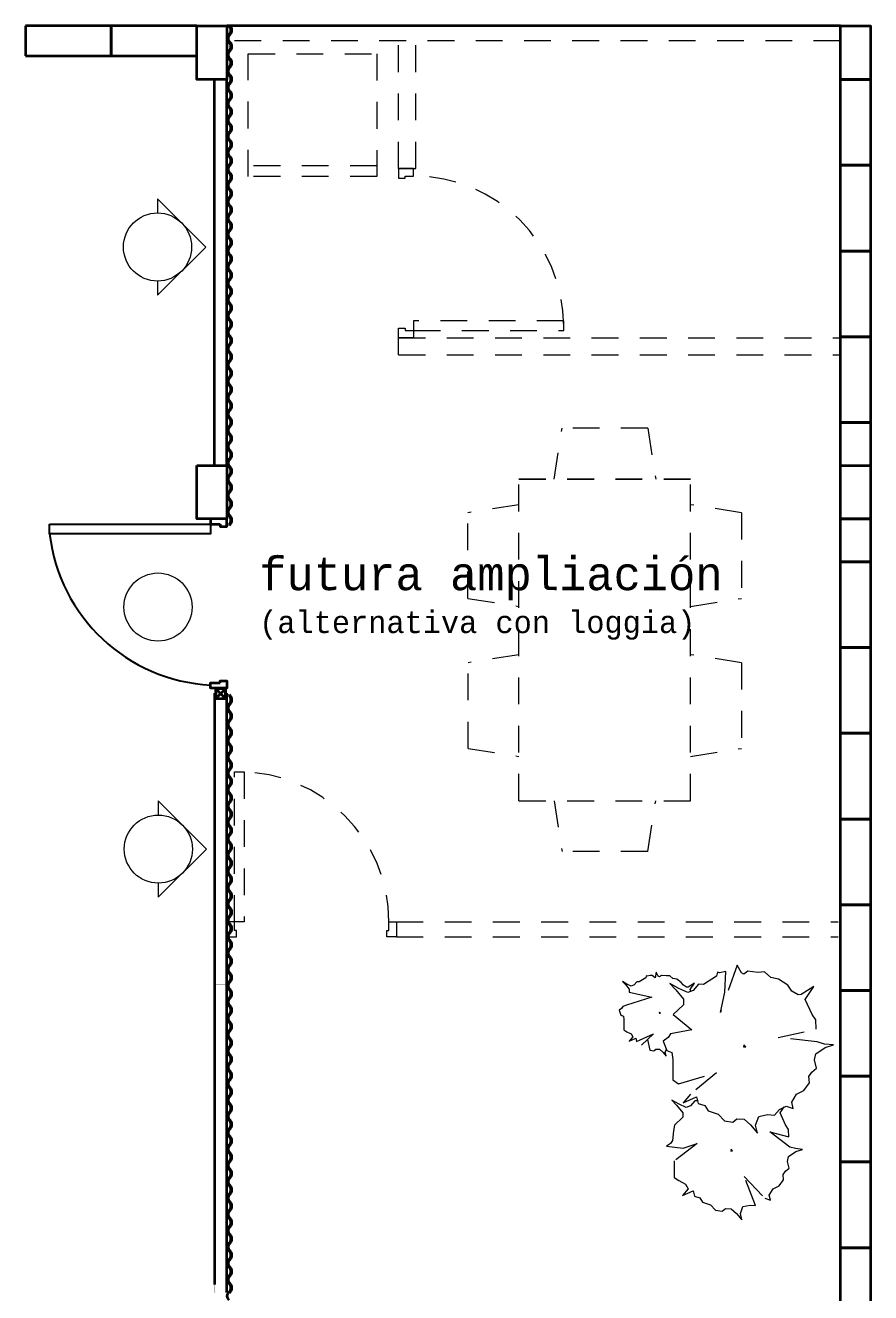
# Model space of a CAD drawing. Header units: metres. Extents: x -74.1 to 15, y -108.3 to -10.
# Drawn here: x -19.21 to -15.27, y -67.01 to -61.1 of the extents above; entities that cross this region are included whole.
import ezdxf

# ---------------------------------------------------------------- set-up
doc = ezdxf.new("R2010")
doc.units = ezdxf.units.M
doc.header["$LTSCALE"] = 5
doc.header["$MEASUREMENT"] = 0
doc.linetypes.add('HIDDEN', pattern=[0.375, 0.25, -0.125])
for name, color, linetype, lineweight in [('A-ANNO-SYMB', 3, 'Continuous', 18), ('A-DOOR-FULL', 4, 'Continuous', 25), ('A-FLOR-OVHD', 3, 'HIDDEN', 18), ('A-WALL-FULL', 7, 'Continuous', 35)]:
    doc.layers.add(name, color=color, linetype=linetype, lineweight=lineweight)
doc.styles.add('planta 2$0$COTAS', font='romans.shx', dxfattribs={"height": 0.07})

msp = doc.modelspace()

# ---------------------------------------------------------------- linework, layer by layer
at = {"layer": 'A-ANNO-SYMB'}
for p, q in [((-18.5982, -61.9074), (-18.3735, -62.1321)), ((-18.5982, -61.9074), (-18.5982, -61.9732)), ((-18.5982, -62.3567), (-18.3735, -62.1321)), ((-18.5982, -62.2909), (-18.5982, -62.3567)), ((-18.5947, -64.7165), (-18.5947, -64.7823)), ((-18.5947, -64.7165), (-18.37, -64.9411)), ((-18.5947, -65.1658), (-18.37, -64.9411)), ((-18.5947, -65.1), (-18.5947, -65.1658))]:
    msp.add_line(p, q, dxfattribs=at)
for centre in [(-18.5982, -62.1321), (-18.5962, -63.8119), (-18.5947, -64.9411)]:
    msp.add_circle(centre, 0.1589, dxfattribs=at)
at = {"layer": 'A-DOOR-FULL'}
msp.add_lwpolyline([(-19.1016, -63.4259), (-18.3516, -63.4259), (-18.3516, -63.4709), (-19.1016, -63.4709)], close=True, dxfattribs=at)
msp.add_arc((-18.3085, -63.3786), 0.7984, 186.63627, 266.90667, dxfattribs=at)
at = {"layer": 'A-FLOR-OVHD', "ltscale": 0.1}
for p, q in [((-15.4146, -61.1709), (-18.2746, -61.1709)), ((-17.4745, -61.7659), (-17.4745, -61.1709)), ((-17.3945, -61.7659), (-17.3945, -61.1709)), ((-17.5755, -61.7539), (-18.1755, -61.7539)), ((-17.4745, -61.7659), (-17.3945, -61.7659)), ((-16.7045, -62.4759), (-17.4045, -62.4759)), ((-17.4045, -62.4759), (-17.4045, -62.5209)), ((-16.7045, -62.5209), (-16.7045, -62.4759)), ((-17.4745, -62.5559), (-15.4146, -62.5559)), ((-17.4745, -62.6359), (-17.4745, -62.5559)), ((-17.4045, -62.5209), (-16.7045, -62.5209)), ((-17.4745, -62.6359), (-15.4146, -62.6359)), ((-16.7497, -63.2154), (-16.7126, -62.9778)), ((-16.3126, -62.9778), (-16.7126, -62.9778)), ((-16.3126, -62.9778), (-16.2755, -63.2154)), ((-16.9133, -63.2154), (-16.1133, -63.2154)), ((-16.1133, -63.2154), (-16.9133, -63.2154)), ((-16.9133, -64.7154), (-16.9133, -63.2154)), ((-16.1133, -64.7154), (-16.1133, -63.2154)), ((-16.9133, -63.3346), (-17.1509, -63.3717)), ((-17.1509, -63.7717), (-17.1509, -63.3717)), ((-15.8758, -63.3717), (-16.1134, -63.3346)), ((-15.8758, -63.3717), (-15.8758, -63.7717)), ((-17.1509, -63.7717), (-16.9133, -63.8089)), ((-16.1134, -63.8089), (-15.8758, -63.7717)), ((-16.9133, -64.0346), (-17.1508, -64.0717)), ((-17.1508, -64.4717), (-17.1508, -64.0717)), ((-15.8758, -64.0717), (-16.1133, -64.0346)), ((-15.8758, -64.0717), (-15.8758, -64.4717)), ((-17.1508, -64.4717), (-16.9133, -64.5089)), ((-16.1133, -64.5089), (-15.8758, -64.4717)), ((-18.2396, -65.2809), (-18.2396, -64.5809)), ((-18.2396, -64.5809), (-18.1946, -64.5809)), ((-18.1946, -64.5809), (-18.1946, -65.2809)), ((-16.9133, -64.7154), (-16.1133, -64.7154)), ((-16.7497, -64.7154), (-16.7126, -64.953)), ((-16.3126, -64.953), (-16.2755, -64.7154)), ((-16.3126, -64.953), (-16.7126, -64.953)), ((-18.1946, -65.2809), (-18.2396, -65.2809)), ((-17.4846, -65.2809), (-15.4246, -65.2809)), ((-17.4846, -65.3509), (-15.4246, -65.3509))]:
    msp.add_line(p, q, dxfattribs=at)
for points in [[(-17.5755, -61.8039), (-18.1755, -61.8039), (-18.1755, -61.2302), (-17.5755, -61.2302)], [(-17.4045, -61.7659), (-17.4745, -61.7659), (-17.4745, -61.8109), (-17.4445, -61.8109), (-17.4445, -61.8009), (-17.4045, -61.8009)], [(-17.4045, -62.5559), (-17.4745, -62.5559), (-17.4745, -62.5109), (-17.4445, -62.5109), (-17.4445, -62.5209), (-17.4045, -62.5209)], [(-18.2746, -65.2809), (-18.2746, -65.3509), (-18.2296, -65.3509), (-18.2296, -65.3209), (-18.2396, -65.3209), (-18.2396, -65.2809)], [(-17.4846, -65.2809), (-17.4846, -65.3509), (-17.5296, -65.3509), (-17.5296, -65.3209), (-17.5196, -65.3209), (-17.5196, -65.2809)], [(-16.148, -66.1248), (-16.0856, -66.0962), (-16.078, -66.1279), (-16.0474, -66.1376), (-16.031, -66.1618), (-15.9838, -66.1781), (-15.9543, -66.209), (-15.9157, -66.2149), (-15.898, -66.2002), (-15.8637, -66.2009), (-15.8334, -66.2283), (-15.8018, -66.2663), (-15.81, -66.2293), (-15.7956, -66.1881), (-15.7539, -66.1797), (-15.7218, -66.1822), (-15.6982, -66.1567), (-15.6673, -66.1398), (-15.6353, -66.1512), (-15.6415, -66.1212), (-15.6191, -66.0851), (-15.5846, -66.0681), (-15.5586, -66.0318), (-15.5611, -66.0018), (-15.5477, -65.9818), (-15.5256, -65.9634), (-15.5353, -65.9248), (-15.5291, -65.8962), (-15.4863, -65.8665), (-15.4475, -65.8547), (-15.4883, -65.8506), (-15.5225, -65.8411), (-15.7052, -65.8201), (-15.5275, -65.781), (-15.5291, -65.7385), (-15.547, -65.7125), (-15.5789, -65.6426), (-15.5387, -65.5829), (-15.5976, -65.6202), (-15.6122, -65.6206), (-15.6412, -65.6038), (-15.6605, -65.5761), (-15.7032, -65.5473), (-15.7396, -65.5396), (-15.7684, -65.5139), (-15.7998, -65.5167), (-15.8457, -65.511), (-15.8649, -65.524), (-15.8765, -65.5191), (-15.8957, -65.4825), (-15.9742, -65.704), (-15.9527, -65.608), (-15.9494, -65.5125), (-15.9779, -65.5187), (-15.9881, -65.5155), (-15.992, -65.5334), (-16.0531, -65.5725), (-16.0764, -65.5715), (-16.1009, -65.6006), (-16.1265, -65.6102), (-16.1679, -65.5921), (-16.2099, -65.5686), (-16.1818, -65.5978), (-16.1459, -65.641), (-16.1463, -65.6676), (-16.1943, -65.7134), (-16.108, -65.7848), (-16.2064, -65.8024), (-16.2176, -65.8204), (-16.2412, -65.8371), (-16.2235, -65.8809), (-16.2003, -65.8908), (-16.1964, -65.9225), (-16.1954, -66.0182), (-16.1687, -66.0368), (-15.9918, -65.9844), (-16.1139, -66.0847)], [(-16.2594, -65.7069), (-16.2539, -65.7067), (-16.2582, -65.7015)], [(-15.8665, -65.8643), (-15.8555, -65.864), (-15.8642, -65.8536)], [(-15.9259, -66.3497), (-15.9172, -66.3494), (-15.9241, -66.3411)]]:
    msp.add_lwpolyline(points, close=True, dxfattribs=at)
for points in [[(-16.1118, -65.6043), (-16.1156, -65.5961), (-16.0955, -65.5662), (-16.1249, -65.5848), (-16.1322, -65.5851), (-16.1467, -65.5767), (-16.1564, -65.5628), (-16.1777, -65.5484), (-16.1959, -65.5445), (-16.2103, -65.5317), (-16.2261, -65.5331), (-16.249, -65.5303), (-16.2586, -65.5368), (-16.2644, -65.5343), (-16.274, -65.516), (-16.2787, -65.5418), (-16.2917, -65.5307), (-16.3008, -65.531), (-16.3151, -65.5341), (-16.3202, -65.5325), (-16.3221, -65.5414), (-16.3527, -65.561), (-16.3643, -65.5605), (-16.3766, -65.575), (-16.3894, -65.5799), (-16.4101, -65.5708), (-16.4311, -65.559), (-16.417, -65.5736), (-16.3991, -65.5952), (-16.3993, -65.6085), (-16.2941, -65.6314), (-16.4118, -65.6686), (-16.4294, -65.6759), (-16.4349, -65.685), (-16.4467, -65.6933), (-16.4379, -65.7152), (-16.4263, -65.7201), (-16.4243, -65.736), (-16.4239, -65.7838), (-16.4105, -65.7932), (-16.3909, -65.8032), (-16.3831, -65.8171), (-16.4001, -65.8371), (-16.3689, -65.8229), (-16.3651, -65.8387), (-16.2856, -65.8025), (-16.3416, -65.8557), (-16.3136, -65.8291), (-16.3033, -65.8793), (-16.284, -65.8822), (-16.2751, -65.8748), (-16.258, -65.8752), (-16.2428, -65.8889), (-16.227, -65.9079), (-16.2312, -65.8894), (-16.2257, -65.8737)], [(-16.0784, -66.1161), (-16.0939, -66.1154), (-16.1134, -66.1387), (-16.134, -66.1464), (-16.1671, -66.1319), (-16.2007, -66.1131), (-16.1782, -66.1365), (-16.1495, -66.171), (-16.1498, -66.1923), (-16.1882, -66.2289), (-16.1926, -66.256), (-16.1979, -66.3001), (-16.2069, -66.3146), (-16.2257, -66.3279), (-16.147, -66.3368), (-16.0825, -66.3147), (-16.1898, -66.3962), (-16.1891, -66.4728), (-16.1677, -66.4877), (-16.1364, -66.5037), (-16.1239, -66.526), (-16.1511, -66.558), (-16.1012, -66.5352), (-16.0951, -66.5605), (-16.0707, -66.5683), (-16.0575, -66.5877), (-16.0198, -66.6007), (-15.9962, -66.6255), (-15.9653, -66.6302), (-15.9511, -66.6184), (-15.9237, -66.6189), (-15.8995, -66.6408), (-15.8742, -66.6712), (-15.8808, -66.6417), (-15.8693, -66.6087), (-15.8359, -66.602), (-15.8102, -66.604), (-15.8638, -66.4687), (-15.7666, -66.57), (-15.741, -66.5792), (-15.746, -66.5552), (-15.7281, -66.5263), (-15.7004, -66.5127), (-15.6796, -66.4837), (-15.6816, -66.4596), (-15.6709, -66.4437), (-15.6532, -66.429), (-15.661, -66.398), (-15.656, -66.3752), (-15.6218, -66.3514), (-15.5908, -66.342), (-15.6234, -66.3387), (-15.6507, -66.3311), (-15.7437, -66.2609), (-15.6548, -66.283), (-15.6561, -66.249), (-15.6704, -66.2282), (-15.6959, -66.1723), (-15.6768, -66.1439)]]:
    msp.add_lwpolyline(points, dxfattribs=at)
for centre, start in [((-17.4045, -62.5009), 360), ((-18.2196, -65.2809), 0)]:
    msp.add_arc(centre, 0.7, start, 90, dxfattribs=at)
at = {"layer": 'A-WALL-FULL'}
for p, q in [((-18.8146, -61.1009), (-19.2146, -61.1009)), ((-19.2146, -61.1009), (-19.2146, -61.2409)), ((-18.8146, -61.2409), (-18.8146, -61.1009)), ((-18.4146, -61.1009), (-18.8146, -61.1009)), ((-18.8146, -61.1009), (-18.8146, -61.2409)), ((-18.4146, -61.2409), (-18.4146, -61.1009)), ((-15.4146, -61.1009), (-18.2746, -61.1009)), ((-18.2655, -61.1018), (-18.2623, -61.0979)), ((-19.2146, -61.2409), (-18.8146, -61.2409)), ((-18.8146, -61.2409), (-18.4146, -61.2409)), ((-18.3335, -63.1492), (-18.3335, -61.3509)), ((-18.2745, -63.1492), (-18.2745, -61.3492)), ((-15.4137, -61.3509), (-15.2737, -61.3509)), ((-15.4137, -61.7509), (-15.4137, -61.3509)), ((-15.4137, -61.7509), (-15.4137, -61.3509)), ((-15.2737, -61.3509), (-15.2737, -61.7509)), ((-15.2737, -61.3509), (-15.2737, -61.7509)), ((-18.2655, -61.7876), (-18.2623, -61.7837)), ((-15.4137, -61.7509), (-15.2737, -61.7509)), ((-15.2737, -61.7509), (-15.4137, -61.7509)), ((-15.4137, -61.7509), (-15.2737, -61.7509)), ((-15.2737, -61.7509), (-15.4137, -61.7509)), ((-15.4137, -62.1509), (-15.4137, -61.7509)), ((-15.4137, -62.1509), (-15.4137, -61.7509)), ((-15.2737, -61.7509), (-15.2737, -62.1509)), ((-15.2737, -61.7509), (-15.2737, -62.1509)), ((-15.4137, -62.1509), (-15.2737, -62.1509)), ((-15.2737, -62.1509), (-15.4137, -62.1509)), ((-15.4137, -62.1509), (-15.2737, -62.1509)), ((-15.2737, -62.1509), (-15.4137, -62.1509)), ((-15.4137, -62.5509), (-15.4137, -62.1509)), ((-15.4137, -62.5509), (-15.4137, -62.1509)), ((-15.2737, -62.1509), (-15.2737, -62.5509)), ((-15.2737, -62.1509), (-15.2737, -62.5509)), ((-18.2655, -62.2067), (-18.2623, -62.2105)), ((-18.2655, -62.3208), (-18.2623, -62.317)), ((-15.4137, -62.5509), (-15.2737, -62.5509)), ((-15.2737, -62.5509), (-15.4137, -62.5509)), ((-15.4137, -62.5509), (-15.2737, -62.5509)), ((-15.2737, -62.5509), (-15.4137, -62.5509)), ((-15.4137, -62.9509), (-15.4137, -62.5509)), ((-15.4137, -62.9509), (-15.4137, -62.5509)), ((-15.2737, -62.5509), (-15.2737, -62.9509)), ((-15.2737, -62.5509), (-15.2737, -62.9509)), ((-18.2655, -62.8925), (-18.2623, -62.8963)), ((-15.2737, -62.9509), (-15.4137, -62.9509)), ((-15.4137, -62.9509), (-15.2737, -62.9509)), ((-15.2737, -62.9509), (-15.4137, -62.9509)), ((-15.4137, -63.1509), (-15.4137, -62.9509)), ((-15.2737, -62.9509), (-15.2737, -63.1509)), ((-18.2655, -63.4257), (-18.2623, -63.4296)), ((-15.4146, -63.4009), (-15.2746, -63.4009)), ((-15.4146, -63.6009), (-15.4146, -63.4009)), ((-15.2746, -63.4009), (-15.2746, -63.6009)), ((-15.2746, -63.6009), (-15.4146, -63.6009)), ((-15.4146, -63.6009), (-15.2746, -63.6009)), ((-15.4146, -64.0009), (-15.4146, -63.6009)), ((-15.4146, -63.6009), (-15.2746, -63.6009)), ((-15.4146, -64.0009), (-15.4146, -63.6009)), ((-15.2746, -63.6009), (-15.2746, -64.0009)), ((-15.2746, -63.6009), (-15.2746, -64.0009)), ((-15.4146, -64.0009), (-15.2746, -64.0009)), ((-15.4146, -64.4009), (-15.4146, -64.0009)), ((-15.2746, -64.0009), (-15.4146, -64.0009)), ((-15.2746, -64.0009), (-15.4146, -64.0009)), ((-15.4146, -64.0009), (-15.2746, -64.0009)), ((-15.4146, -64.4009), (-15.4146, -64.0009)), ((-15.2746, -64.0009), (-15.2746, -64.4009)), ((-15.2746, -64.0009), (-15.2746, -64.4009)), ((-18.3267, -64.194), (-18.2817, -64.2379)), ((-18.3267, -64.239), (-18.2817, -64.194)), ((-18.333, -64.2132), (-18.3326, -66.9729)), ((-18.2746, -67.0092), (-18.2751, -64.2132)), ((-18.2655, -64.2258), (-18.2623, -64.222)), ((-15.4146, -64.4009), (-15.2746, -64.4009)), ((-15.4146, -64.8009), (-15.4146, -64.4009)), ((-15.2746, -64.4009), (-15.4146, -64.4009)), ((-15.2746, -64.4009), (-15.4146, -64.4009)), ((-15.4146, -64.4009), (-15.2746, -64.4009)), ((-15.4146, -64.8009), (-15.4146, -64.4009)), ((-15.2746, -64.4009), (-15.2746, -64.8009)), ((-15.2746, -64.4009), (-15.2746, -64.8009)), ((-15.4146, -64.8009), (-15.2746, -64.8009)), ((-15.4146, -65.2009), (-15.4146, -64.8009)), ((-15.2746, -64.8009), (-15.4146, -64.8009)), ((-15.2746, -64.8009), (-15.4146, -64.8009)), ((-15.4146, -64.8009), (-15.2746, -64.8009)), ((-15.4146, -65.2009), (-15.4146, -64.8009)), ((-15.2746, -64.8009), (-15.2746, -65.2009)), ((-15.2746, -64.8009), (-15.2746, -65.2009)), ((-18.2655, -65.2164), (-18.2623, -65.2126)), ((-15.4146, -65.2009), (-15.2746, -65.2009)), ((-15.4146, -65.6009), (-15.4146, -65.2009)), ((-15.2746, -65.2009), (-15.4146, -65.2009)), ((-15.2746, -65.2009), (-15.4146, -65.2009)), ((-15.4146, -65.2009), (-15.2746, -65.2009)), ((-15.4146, -65.6009), (-15.4146, -65.2009)), ((-15.2746, -65.2009), (-15.2746, -65.6009)), ((-15.2746, -65.2009), (-15.2746, -65.6009)), ((-18.2655, -65.3307), (-18.2623, -65.3346)), ((-15.4146, -65.6009), (-15.2746, -65.6009)), ((-15.4146, -66.0009), (-15.4146, -65.6009)), ((-15.2746, -65.6009), (-15.4146, -65.6009)), ((-15.2746, -65.6009), (-15.4146, -65.6009)), ((-15.4146, -65.6009), (-15.2746, -65.6009)), ((-15.4146, -66.0009), (-15.4146, -65.6009)), ((-15.2746, -65.6009), (-15.2746, -66.0009)), ((-15.2746, -65.6009), (-15.2746, -66.0009)), ((-15.4146, -66.0009), (-15.2746, -66.0009)), ((-15.4146, -66.4009), (-15.4146, -66.0009)), ((-15.2746, -66.0009), (-15.4146, -66.0009)), ((-15.2746, -66.0009), (-15.4146, -66.0009)), ((-15.4146, -66.0009), (-15.2746, -66.0009)), ((-15.4146, -66.4009), (-15.4146, -66.0009)), ((-15.2746, -66.0009), (-15.2746, -66.4009)), ((-15.2746, -66.0009), (-15.2746, -66.4009)), ((-18.2655, -66.0546), (-18.2623, -66.0508)), ((-18.2655, -66.3213), (-18.2623, -66.3252)), ((-15.4146, -66.4009), (-15.2746, -66.4009)), ((-15.4146, -66.8009), (-15.4146, -66.4009)), ((-15.2746, -66.4009), (-15.4146, -66.4009)), ((-15.2746, -66.4009), (-15.4146, -66.4009)), ((-15.4146, -66.4009), (-15.2746, -66.4009)), ((-15.4146, -66.8009), (-15.4146, -66.4009)), ((-15.2746, -66.4009), (-15.2746, -66.8009)), ((-15.2746, -66.4009), (-15.2746, -66.8009)), ((-15.2746, -66.8009), (-15.4146, -66.8009)), ((-15.2746, -66.8009), (-15.4146, -66.8009))]:
    msp.add_line(p, q, dxfattribs=at)
for points in [[(-18.4146, -61.1009), (-18.2746, -61.1009), (-18.2746, -61.3509), (-18.4146, -61.3509)], [(-15.4146, -61.1009), (-15.2746, -61.1009), (-15.2746, -61.3509), (-15.4146, -61.3509)], [(-18.4146, -63.1509), (-18.2746, -63.1509), (-18.2746, -63.4009), (-18.4146, -63.4009)], [(-15.4137, -63.1509), (-15.2737, -63.1509), (-15.2737, -63.4009), (-15.4137, -63.4009)], [(-18.2817, -64.194), (-18.3267, -64.194), (-18.3267, -64.239), (-18.2817, -64.239)], [(-15.4146, -66.8009), (-15.2746, -66.8009), (-15.2746, -67.1509), (-15.4146, -67.1509)]]:
    msp.add_lwpolyline(points, close=True, dxfattribs=at)
at = {"layer": 'A-WALL-FULL', "const_width": 0.001}
for points in [[(-18.2809, -61.3889), (-18.2749, -61.3889), (-18.2749, -61.3509), (-18.2809, -61.3509), (-18.2829, -61.3529), (-18.3139, -61.3529), (-18.325, -61.3529), (-18.3269, -61.3509), (-18.3329, -61.3509), (-18.3329, -61.3889), (-18.3269, -61.3889)], [(-18.2811, -63.1107), (-18.2751, -63.1107), (-18.2751, -63.1487), (-18.2811, -63.1487), (-18.283, -63.1467), (-18.3141, -63.1467), (-18.3251, -63.1467), (-18.3271, -63.1487), (-18.3331, -63.1487), (-18.3331, -63.1107), (-18.3271, -63.1107)], [(-18.2811, -64.2289), (-18.2751, -64.2289), (-18.2751, -64.1909), (-18.2811, -64.1909), (-18.283, -64.1929), (-18.3141, -64.1929), (-18.3251, -64.1929), (-18.3271, -64.1909), (-18.3331, -64.1909), (-18.3331, -64.2289), (-18.3271, -64.2289)], [(-18.2808, -65.6106), (-18.2748, -65.6106), (-18.2748, -65.5726), (-18.2808, -65.5726), (-18.2827, -65.5746), (-18.3138, -65.5746), (-18.3248, -65.5746), (-18.3268, -65.5726), (-18.3328, -65.5726), (-18.3328, -65.6106), (-18.3268, -65.6106)], [(-18.2811, -66.9729), (-18.2751, -66.9729), (-18.2751, -67.0109), (-18.2811, -67.0109), (-18.283, -67.0089), (-18.3141, -67.0089), (-18.3251, -67.0089), (-18.3271, -67.0109), (-18.3331, -67.0109), (-18.3331, -66.9729), (-18.3271, -66.9729)]]:
    msp.add_lwpolyline(points, dxfattribs=at)
at = {"layer": 'A-WALL-FULL'}
for points in [[(-18.3066, -63.4009), (-18.3066, -63.4009), (-18.3516, -63.4009), (-18.3516, -63.4259), (-18.3066, -63.4259)], [(-18.3066, -63.4259), (-18.3066, -63.4359), (-18.2746, -63.4359), (-18.2746, -63.4009), (-18.3066, -63.4009)], [(-18.3066, -64.1909), (-18.3066, -64.1909), (-18.3516, -64.1909), (-18.3516, -64.1659), (-18.3066, -64.1659)], [(-18.3066, -64.1659), (-18.3066, -64.1559), (-18.2746, -64.1559), (-18.2746, -64.1909), (-18.3066, -64.1909)]]:
    msp.add_lwpolyline(points, dxfattribs=at)
for centre, radius, start, end in [((-18.2811, -61.1208), 0.0247, 309.42406, 50.57594), ((-18.2811, -61.1208), 0.0297, 309.42406, 50.57594), ((-18.2498, -61.1589), 0.0247, 129.42406, 230.57594), ((-18.2498, -61.1589), 0.0197, 129.42406, 230.57594), ((-18.2811, -61.197), 0.0247, 309.42406, 50.57594), ((-18.2811, -61.197), 0.0297, 309.42406, 50.57594), ((-18.2498, -61.2351), 0.0247, 129.42406, 230.57594), ((-18.2498, -61.2351), 0.0197, 129.42406, 230.57594), ((-18.2811, -61.2732), 0.0247, 309.42406, 50.57594), ((-18.2811, -61.2732), 0.0297, 309.42406, 50.57594), ((-18.2498, -61.3113), 0.0247, 129.42406, 230.57594), ((-18.2498, -61.3113), 0.0197, 129.42406, 230.57594), ((-18.2498, -61.3875), 0.0247, 129.42406, 230.57594), ((-18.2498, -61.3875), 0.0197, 129.42406, 230.57594), ((-18.2811, -61.3494), 0.0247, 309.42406, 50.57594), ((-18.2811, -61.3494), 0.0297, 309.42406, 50.57594), ((-18.2811, -61.4256), 0.0247, 309.42406, 50.57594), ((-18.2811, -61.4256), 0.0297, 309.42406, 50.57594), ((-18.2498, -61.4637), 0.0247, 129.42406, 230.57594), ((-18.2498, -61.4637), 0.0197, 129.42406, 230.57594), ((-18.2811, -61.5018), 0.0247, 309.42406, 50.57594), ((-18.2811, -61.5018), 0.0297, 309.42406, 50.57594), ((-18.2498, -61.5399), 0.0247, 129.42406, 230.57594), ((-18.2498, -61.5399), 0.0197, 129.42406, 230.57594), ((-18.2498, -61.6161), 0.0247, 129.42406, 230.57594), ((-18.2498, -61.6161), 0.0197, 129.42406, 230.57594), ((-18.2811, -61.578), 0.0247, 309.42406, 50.57594), ((-18.2811, -61.578), 0.0297, 309.42406, 50.57594), ((-18.2811, -61.6542), 0.0247, 309.42406, 50.57594), ((-18.2811, -61.6542), 0.0297, 309.42406, 50.57594), ((-18.2498, -61.6923), 0.0247, 129.42406, 230.57594), ((-18.2498, -61.6923), 0.0197, 129.42406, 230.57594), ((-18.2811, -61.7304), 0.0247, 309.42406, 50.57594), ((-18.2811, -61.7304), 0.0297, 309.42406, 50.57594), ((-18.2498, -61.7685), 0.0247, 129.42406, 230.57594), ((-18.2498, -61.7685), 0.0197, 129.42406, 230.57594), ((-18.2811, -61.8066), 0.0297, 309.42406, 50.57594), ((-18.2811, -61.8066), 0.0297, 309.42406, 50.57594), ((-18.2498, -61.8447), 0.0247, 129.42406, 230.57594), ((-18.2498, -61.8447), 0.0247, 129.42406, 230.57594), ((-18.2498, -61.8447), 0.0197, 129.42406, 230.57594), ((-18.2498, -61.8447), 0.0197, 129.42406, 230.57594), ((-18.2811, -61.8066), 0.0247, 309.42406, 50.57594), ((-18.2811, -61.8066), 0.0247, 309.42406, 50.57594), ((-18.2498, -61.9209), 0.0247, 129.42406, 230.57594), ((-18.2498, -61.9209), 0.0247, 129.42406, 230.57594), ((-18.2811, -61.8828), 0.0247, 309.42406, 50.57594), ((-18.2811, -61.8828), 0.0247, 309.42406, 50.57594), ((-18.2811, -61.8828), 0.0297, 309.42406, 50.57594), ((-18.2811, -61.8828), 0.0297, 309.42406, 50.57594), ((-18.2498, -61.9209), 0.0197, 129.42406, 230.57594), ((-18.2498, -61.9209), 0.0197, 129.42406, 230.57594), ((-18.2811, -61.959), 0.0247, 309.42406, 50.57594), ((-18.2811, -61.959), 0.0247, 309.42406, 50.57594), ((-18.2811, -61.959), 0.0297, 309.42406, 50.57594), ((-18.2811, -61.959), 0.0297, 309.42406, 50.57594), ((-18.2498, -61.9971), 0.0247, 129.42406, 230.57594), ((-18.2498, -61.9971), 0.0247, 129.42406, 230.57594), ((-18.2498, -61.9971), 0.0197, 129.42406, 230.57594), ((-18.2498, -61.9971), 0.0197, 129.42406, 230.57594), ((-18.2811, -62.0352), 0.0247, 309.42406, 50.57594), ((-18.2811, -62.0352), 0.0247, 309.42406, 50.57594), ((-18.2811, -62.0352), 0.0297, 309.42406, 50.57594), ((-18.2811, -62.0352), 0.0297, 309.42406, 50.57594), ((-18.2498, -62.0733), 0.0247, 129.42406, 230.57594), ((-18.2498, -62.0733), 0.0247, 129.42406, 230.57594), ((-18.2498, -62.0733), 0.0197, 129.42406, 230.57594), ((-18.2498, -62.0733), 0.0197, 129.42406, 230.57594), ((-18.2498, -62.1495), 0.0247, 129.42406, 230.57594), ((-18.2498, -62.1495), 0.0247, 129.42406, 230.57594), ((-18.2498, -62.1495), 0.0197, 129.42406, 230.57594), ((-18.2498, -62.1495), 0.0197, 129.42406, 230.57594), ((-18.2811, -62.1114), 0.0247, 309.42406, 50.57594), ((-18.2811, -62.1114), 0.0247, 309.42406, 50.57594), ((-18.2811, -62.1114), 0.0297, 309.42406, 50.57594), ((-18.2811, -62.1114), 0.0297, 309.42406, 50.57594), ((-18.2811, -62.1876), 0.0247, 309.42406, 50.57594), ((-18.2811, -62.1876), 0.0247, 309.42406, 50.57594), ((-18.2811, -62.1876), 0.0297, 309.42406, 50.57594), ((-18.2811, -62.1876), 0.0297, 309.42406, 50.57594), ((-18.2498, -62.2257), 0.0247, 129.42406, 230.57594), ((-18.2498, -62.2257), 0.0197, 129.42406, 230.57594), ((-18.2811, -62.2638), 0.0247, 309.42406, 50.57594), ((-18.2811, -62.2638), 0.0297, 309.42406, 50.57594), ((-18.2498, -62.3019), 0.0247, 129.42406, 230.57594), ((-18.2498, -62.3019), 0.0197, 129.42406, 230.57594), ((-18.2811, -62.3399), 0.0297, 309.42406, 50.57594), ((-18.2811, -62.34), 0.0297, 309.42406, 50.57594), ((-18.2498, -62.378), 0.0247, 129.42406, 230.57594), ((-18.2498, -62.3781), 0.0247, 129.42406, 230.57594), ((-18.2498, -62.378), 0.0197, 129.42406, 230.57594), ((-18.2498, -62.3781), 0.0197, 129.42406, 230.57594), ((-18.2811, -62.3399), 0.0247, 309.42406, 50.57594), ((-18.2811, -62.34), 0.0247, 309.42406, 50.57594), ((-18.2498, -62.4542), 0.0247, 129.42406, 230.57594), ((-18.2498, -62.4543), 0.0247, 129.42406, 230.57594), ((-18.2811, -62.4161), 0.0247, 309.42406, 50.57594), ((-18.2811, -62.4162), 0.0247, 309.42406, 50.57594), ((-18.2811, -62.4161), 0.0297, 309.42406, 50.57594), ((-18.2811, -62.4162), 0.0297, 309.42406, 50.57594), ((-18.2498, -62.4542), 0.0197, 129.42406, 230.57594), ((-18.2498, -62.4543), 0.0197, 129.42406, 230.57594), ((-18.2811, -62.4923), 0.0247, 309.42406, 50.57594), ((-18.2811, -62.4924), 0.0247, 309.42406, 50.57594), ((-18.2811, -62.4923), 0.0297, 309.42406, 50.57594), ((-18.2811, -62.4924), 0.0297, 309.42406, 50.57594), ((-18.2498, -62.5304), 0.0247, 129.42406, 230.57594), ((-18.2498, -62.5305), 0.0247, 129.42406, 230.57594), ((-18.2498, -62.5304), 0.0197, 129.42406, 230.57594), ((-18.2498, -62.5305), 0.0197, 129.42406, 230.57594), ((-18.2811, -62.5685), 0.0247, 309.42406, 50.57594), ((-18.2811, -62.5686), 0.0247, 309.42406, 50.57594), ((-18.2811, -62.5685), 0.0297, 309.42406, 50.57594), ((-18.2811, -62.5686), 0.0297, 309.42406, 50.57594), ((-18.2498, -62.6066), 0.0247, 129.42406, 230.57594), ((-18.2498, -62.6067), 0.0247, 129.42406, 230.57594), ((-18.2498, -62.6066), 0.0197, 129.42406, 230.57594), ((-18.2498, -62.6067), 0.0197, 129.42406, 230.57594), ((-18.2498, -62.6828), 0.0247, 129.42406, 230.57594), ((-18.2498, -62.6829), 0.0247, 129.42406, 230.57594), ((-18.2498, -62.6828), 0.0197, 129.42406, 230.57594), ((-18.2498, -62.6829), 0.0197, 129.42406, 230.57594), ((-18.2811, -62.6447), 0.0247, 309.42406, 50.57594), ((-18.2811, -62.6448), 0.0247, 309.42406, 50.57594), ((-18.2811, -62.6447), 0.0297, 309.42406, 50.57594), ((-18.2811, -62.6448), 0.0297, 309.42406, 50.57594), ((-18.2811, -62.7209), 0.0247, 309.42406, 50.57594), ((-18.2811, -62.721), 0.0247, 309.42406, 50.57594), ((-18.2811, -62.7209), 0.0297, 309.42406, 50.57594), ((-18.2811, -62.721), 0.0297, 309.42406, 50.57594), ((-18.2498, -62.759), 0.0247, 129.42406, 230.57594), ((-18.2498, -62.7591), 0.0247, 129.42406, 230.57594), ((-18.2498, -62.759), 0.0197, 129.42406, 230.57594), ((-18.2498, -62.7591), 0.0197, 129.42406, 230.57594), ((-18.2811, -62.7971), 0.0247, 309.42406, 50.57594), ((-18.2811, -62.7972), 0.0247, 309.42406, 50.57594), ((-18.2811, -62.7971), 0.0297, 309.42406, 50.57594), ((-18.2811, -62.7972), 0.0297, 309.42406, 50.57594), ((-18.2498, -62.8352), 0.0247, 129.42406, 230.57594), ((-18.2498, -62.8353), 0.0247, 129.42406, 230.57594), ((-18.2498, -62.8352), 0.0197, 129.42406, 230.57594), ((-18.2498, -62.8353), 0.0197, 129.42406, 230.57594), ((-18.2811, -62.8733), 0.0297, 309.42406, 50.57594), ((-18.2811, -62.8734), 0.0297, 309.42406, 50.57594), ((-18.2498, -62.9114), 0.0247, 129.42406, 230.57594), ((-18.2498, -62.9114), 0.0197, 129.42406, 230.57594), ((-18.2811, -62.8733), 0.0247, 309.42406, 50.57594), ((-18.2811, -62.8734), 0.0247, 309.42406, 50.57594), ((-18.2498, -62.9876), 0.0247, 129.42406, 230.57594), ((-18.2811, -62.9495), 0.0247, 309.42406, 50.57594), ((-18.2811, -62.9495), 0.0297, 309.42406, 50.57594), ((-18.2498, -62.9876), 0.0197, 129.42406, 230.57594), ((-18.2811, -63.0257), 0.0247, 309.42406, 50.57594), ((-18.2811, -63.0257), 0.0297, 309.42406, 50.57594), ((-18.2498, -63.0638), 0.0247, 129.42406, 230.57594), ((-18.2498, -63.0638), 0.0197, 129.42406, 230.57594), ((-18.2811, -63.1019), 0.0247, 309.42406, 50.57594), ((-18.2811, -63.1019), 0.0297, 309.42406, 50.57594), ((-18.2498, -63.14), 0.0247, 129.42406, 230.57594), ((-18.2498, -63.14), 0.0197, 129.42406, 230.57594), ((-18.2498, -63.2162), 0.0247, 129.42406, 230.57594), ((-18.2498, -63.2162), 0.0197, 129.42406, 230.57594), ((-18.2811, -63.1781), 0.0247, 309.42406, 50.57594), ((-18.2811, -63.1781), 0.0297, 309.42406, 50.57594), ((-18.2811, -63.2543), 0.0247, 309.42406, 50.57594), ((-18.2811, -63.2543), 0.0297, 309.42406, 50.57594), ((-18.2498, -63.2924), 0.0247, 129.42406, 230.57594), ((-18.2498, -63.2924), 0.0197, 129.42406, 230.57594), ((-18.2811, -63.3305), 0.0247, 309.42406, 50.57594), ((-18.2811, -63.3305), 0.0297, 309.42406, 50.57594), ((-18.2498, -63.3686), 0.0247, 129.42406, 230.57594), ((-18.2498, -63.3686), 0.0197, 129.42406, 230.57594), ((-18.2811, -63.4067), 0.0247, 309.42406, 50.57594), ((-18.2811, -63.4067), 0.0297, 309.42406, 50.57594), ((-18.2498, -64.283), 0.0247, 129.42406, 230.57594), ((-18.2498, -64.283), 0.0197, 129.42406, 230.57594), ((-18.2811, -64.2449), 0.0247, 309.42406, 50.57594), ((-18.2811, -64.2449), 0.0297, 309.42406, 50.57594), ((-18.2811, -64.3211), 0.0247, 309.42406, 50.57594), ((-18.2811, -64.3211), 0.0297, 309.42406, 50.57594), ((-18.2498, -64.3592), 0.0247, 129.42406, 230.57594), ((-18.2498, -64.3592), 0.0197, 129.42406, 230.57594), ((-18.2811, -64.3973), 0.0247, 309.42406, 50.57594), ((-18.2811, -64.3973), 0.0297, 309.42406, 50.57594), ((-18.2498, -64.4354), 0.0247, 129.42406, 230.57594), ((-18.2498, -64.4354), 0.0197, 129.42406, 230.57594), ((-18.2498, -64.5116), 0.0247, 129.42406, 230.57594), ((-18.2498, -64.5116), 0.0197, 129.42406, 230.57594), ((-18.2811, -64.4735), 0.0247, 309.42406, 50.57594), ((-18.2811, -64.4735), 0.0297, 309.42406, 50.57594), ((-18.2811, -64.5497), 0.0247, 309.42406, 50.57594), ((-18.2811, -64.5497), 0.0297, 309.42406, 50.57594), ((-18.2498, -64.5878), 0.0247, 129.42406, 230.57594), ((-18.2498, -64.5878), 0.0197, 129.42406, 230.57594), ((-18.2811, -64.6259), 0.0247, 309.42406, 50.57594), ((-18.2811, -64.6259), 0.0297, 309.42406, 50.57594), ((-18.2498, -64.664), 0.0247, 129.42406, 230.57594), ((-18.2498, -64.664), 0.0197, 129.42406, 230.57594), ((-18.2811, -64.7021), 0.0247, 309.42406, 50.57594), ((-18.2811, -64.7021), 0.0297, 309.42406, 50.57594), ((-18.2498, -64.7402), 0.0247, 129.42406, 230.57594), ((-18.2498, -64.7402), 0.0197, 129.42406, 230.57594), ((-18.2498, -64.8164), 0.0247, 129.42406, 230.57594), ((-18.2498, -64.8164), 0.0197, 129.42406, 230.57594), ((-18.2811, -64.7783), 0.0247, 309.42406, 50.57594), ((-18.2811, -64.7783), 0.0297, 309.42406, 50.57594), ((-18.2811, -64.8545), 0.0247, 309.42406, 50.57594), ((-18.2811, -64.8545), 0.0297, 309.42406, 50.57594), ((-18.2498, -64.8926), 0.0247, 129.42406, 230.57594), ((-18.2498, -64.8926), 0.0197, 129.42406, 230.57594), ((-18.2811, -64.9307), 0.0247, 309.42406, 50.57594), ((-18.2811, -64.9307), 0.0297, 309.42406, 50.57594), ((-18.2498, -64.9688), 0.0247, 129.42406, 230.57594), ((-18.2498, -64.9688), 0.0197, 129.42406, 230.57594), ((-18.2498, -65.045), 0.0247, 129.42406, 230.57594), ((-18.2498, -65.045), 0.0197, 129.42406, 230.57594), ((-18.2811, -65.0069), 0.0247, 309.42406, 50.57594), ((-18.2811, -65.0069), 0.0297, 309.42406, 50.57594), ((-18.2811, -65.0831), 0.0247, 309.42406, 50.57594), ((-18.2811, -65.0831), 0.0297, 309.42406, 50.57594), ((-18.2498, -65.1212), 0.0247, 129.42406, 230.57594), ((-18.2498, -65.1212), 0.0197, 129.42406, 230.57594), ((-18.2811, -65.1593), 0.0247, 309.42406, 50.57594), ((-18.2811, -65.1593), 0.0297, 309.42406, 50.57594), ((-18.2498, -65.1974), 0.0247, 129.42406, 230.57594), ((-18.2498, -65.1974), 0.0197, 129.42406, 230.57594), ((-18.2811, -65.2355), 0.0247, 309.42406, 50.57594), ((-18.2811, -65.2355), 0.0247, 309.42406, 50.57594), ((-18.2811, -65.2355), 0.0297, 309.42406, 50.57594), ((-18.2811, -65.2355), 0.0297, 309.42406, 50.57594), ((-18.2498, -65.2736), 0.0247, 129.42406, 230.57594), ((-18.2498, -65.2736), 0.0247, 129.42406, 230.57594), ((-18.2498, -65.2736), 0.0197, 129.42406, 230.57594), ((-18.2498, -65.2736), 0.0197, 129.42406, 230.57594), ((-18.2498, -65.3498), 0.0247, 129.42406, 230.57594), ((-18.2498, -65.3498), 0.0197, 129.42406, 230.57594), ((-18.2811, -65.3117), 0.0247, 309.42406, 50.57594), ((-18.2811, -65.3117), 0.0247, 309.42406, 50.57594), ((-18.2811, -65.3117), 0.0297, 309.42406, 50.57594), ((-18.2811, -65.3117), 0.0297, 309.42406, 50.57594), ((-18.2811, -65.3879), 0.0247, 309.42406, 50.57594), ((-18.2811, -65.3879), 0.0297, 309.42406, 50.57594), ((-18.2498, -65.426), 0.0247, 129.42406, 230.57594), ((-18.2498, -65.426), 0.0197, 129.42406, 230.57594), ((-18.2811, -65.4641), 0.0247, 309.42406, 50.57594), ((-18.2811, -65.4641), 0.0297, 309.42406, 50.57594), ((-18.2498, -65.5022), 0.0247, 129.42406, 230.57594), ((-18.2498, -65.5022), 0.0197, 129.42406, 230.57594), ((-18.2498, -65.5784), 0.0247, 129.42406, 230.57594), ((-18.2498, -65.5784), 0.0197, 129.42406, 230.57594), ((-18.2811, -65.5403), 0.0247, 309.42406, 50.57594), ((-18.2811, -65.5403), 0.0297, 309.42406, 50.57594), ((-18.2811, -65.6165), 0.0247, 309.42406, 50.57594), ((-18.2811, -65.6165), 0.0297, 309.42406, 50.57594), ((-18.2498, -65.6546), 0.0247, 129.42406, 230.57594), ((-18.2498, -65.6546), 0.0197, 129.42406, 230.57594), ((-18.2811, -65.6927), 0.0247, 309.42406, 50.57594), ((-18.2811, -65.6927), 0.0297, 309.42406, 50.57594), ((-18.2498, -65.7308), 0.0247, 129.42406, 230.57594), ((-18.2498, -65.7308), 0.0197, 129.42406, 230.57594), ((-18.2811, -65.7689), 0.0297, 309.42406, 50.57594), ((-18.2498, -65.807), 0.0247, 129.42406, 230.57594), ((-18.2498, -65.807), 0.0197, 129.42406, 230.57594), ((-18.2811, -65.7689), 0.0247, 309.42406, 50.57594), ((-18.2498, -65.8832), 0.0247, 129.42406, 230.57594), ((-18.2811, -65.8451), 0.0247, 309.42406, 50.57594), ((-18.2811, -65.8451), 0.0297, 309.42406, 50.57594), ((-18.2498, -65.8832), 0.0197, 129.42406, 230.57594), ((-18.2811, -65.9213), 0.0247, 309.42406, 50.57594), ((-18.2811, -65.9213), 0.0297, 309.42406, 50.57594), ((-18.2498, -65.9594), 0.0247, 129.42406, 230.57594), ((-18.2498, -65.9594), 0.0197, 129.42406, 230.57594), ((-18.2811, -65.9975), 0.0247, 309.42406, 50.57594), ((-18.2811, -65.9975), 0.0297, 309.42406, 50.57594), ((-18.2498, -66.0356), 0.0247, 129.42406, 230.57594), ((-18.2498, -66.0356), 0.0197, 129.42406, 230.57594), ((-18.2498, -66.1118), 0.0247, 129.42406, 230.57594), ((-18.2498, -66.1118), 0.0247, 129.42406, 230.57594), ((-18.2498, -66.1118), 0.0197, 129.42406, 230.57594), ((-18.2498, -66.1118), 0.0197, 129.42406, 230.57594), ((-18.2811, -66.0737), 0.0247, 309.42406, 50.57594), ((-18.2811, -66.0737), 0.0247, 309.42406, 50.57594), ((-18.2811, -66.0737), 0.0297, 309.42406, 50.57594), ((-18.2811, -66.0737), 0.0297, 309.42406, 50.57594), ((-18.2811, -66.1499), 0.0247, 309.42406, 50.57594), ((-18.2811, -66.1499), 0.0247, 309.42406, 50.57594), ((-18.2811, -66.1499), 0.0297, 309.42406, 50.57594), ((-18.2811, -66.1499), 0.0297, 309.42406, 50.57594), ((-18.2498, -66.188), 0.0247, 129.42406, 230.57594), ((-18.2498, -66.188), 0.0247, 129.42406, 230.57594), ((-18.2498, -66.188), 0.0197, 129.42406, 230.57594), ((-18.2498, -66.188), 0.0197, 129.42406, 230.57594), ((-18.2811, -66.2261), 0.0247, 309.42406, 50.57594), ((-18.2811, -66.2261), 0.0247, 309.42406, 50.57594), ((-18.2811, -66.2261), 0.0297, 309.42406, 50.57594), ((-18.2811, -66.2261), 0.0297, 309.42406, 50.57594), ((-18.2498, -66.2642), 0.0247, 129.42406, 230.57594), ((-18.2498, -66.2642), 0.0247, 129.42406, 230.57594), ((-18.2498, -66.2642), 0.0197, 129.42406, 230.57594), ((-18.2498, -66.2642), 0.0197, 129.42406, 230.57594), ((-18.2811, -66.3023), 0.0297, 309.42406, 50.57594), ((-18.2811, -66.3023), 0.0297, 309.42406, 50.57594), ((-18.2498, -66.3404), 0.0247, 129.42406, 230.57594), ((-18.2498, -66.3404), 0.0197, 129.42406, 230.57594), ((-18.2811, -66.3023), 0.0247, 309.42406, 50.57594), ((-18.2811, -66.3023), 0.0247, 309.42406, 50.57594), ((-18.2498, -66.4166), 0.0247, 129.42406, 230.57594), ((-18.2811, -66.3785), 0.0247, 309.42406, 50.57594), ((-18.2811, -66.3785), 0.0297, 309.42406, 50.57594), ((-18.2498, -66.4166), 0.0197, 129.42406, 230.57594), ((-18.2811, -66.4547), 0.0247, 309.42406, 50.57594), ((-18.2811, -66.4547), 0.0297, 309.42406, 50.57594), ((-18.2498, -66.4928), 0.0247, 129.42406, 230.57594), ((-18.2498, -66.4928), 0.0197, 129.42406, 230.57594), ((-18.2811, -66.5309), 0.0247, 309.42406, 50.57594), ((-18.2811, -66.5309), 0.0297, 309.42406, 50.57594), ((-18.2498, -66.569), 0.0247, 129.42406, 230.57594), ((-18.2498, -66.569), 0.0197, 129.42406, 230.57594), ((-18.2498, -66.6452), 0.0247, 129.42406, 230.57594), ((-18.2498, -66.6452), 0.0197, 129.42406, 230.57594), ((-18.2811, -66.6071), 0.0247, 309.42406, 50.57594), ((-18.2811, -66.6071), 0.0297, 309.42406, 50.57594), ((-18.2811, -66.6833), 0.0247, 309.42406, 50.57594), ((-18.2811, -66.6833), 0.0297, 309.42406, 50.57594), ((-18.2498, -66.7214), 0.0247, 129.42406, 230.57594), ((-18.2498, -66.7214), 0.0197, 129.42406, 230.57594), ((-18.2811, -66.7595), 0.0247, 309.42406, 50.57594), ((-18.2811, -66.7595), 0.0297, 309.42406, 50.57594), ((-18.2498, -66.7976), 0.0247, 129.42406, 230.57594), ((-18.2498, -66.7976), 0.0197, 129.42406, 230.57594), ((-18.2811, -66.8357), 0.0297, 309.42406, 50.57594), ((-18.2498, -66.8738), 0.0247, 129.42406, 230.57594), ((-18.2498, -66.8738), 0.0197, 129.42406, 230.57594), ((-18.2811, -66.8357), 0.0247, 309.42406, 50.57594), ((-18.2498, -66.95), 0.0247, 129.42406, 230.57594), ((-18.2811, -66.9119), 0.0247, 309.42406, 50.57594), ((-18.2811, -66.9119), 0.0297, 309.42406, 50.57594), ((-18.2498, -66.95), 0.0197, 129.42406, 230.57594), ((-18.2811, -66.9881), 0.0247, 309.42406, 50.57594), ((-18.2811, -66.9881), 0.0297, 309.42406, 50.57594), ((-18.2498, -67.0262), 0.0247, 129.42406, 230.57594)]:
    msp.add_arc(centre, radius, start, end, dxfattribs=at)

# ---------------------------------------------------------------- texts
at = {"layer": 'A-FLOR-OVHD', "ltscale": 0.1, "insert": (-18.1244, -63.5832), "char_height": 0.15, "width": 4.1791, "attachment_point": 1, "style": 'planta 2$0$COTAS'}
msp.add_mtext('{\\fMonospac821 BT|b0|i0|c0|p49;futura ampliación\\P\\H0.6667x;(alternativa con loggia)}', dxfattribs=at)

doc.saveas('drawing.dxf')
